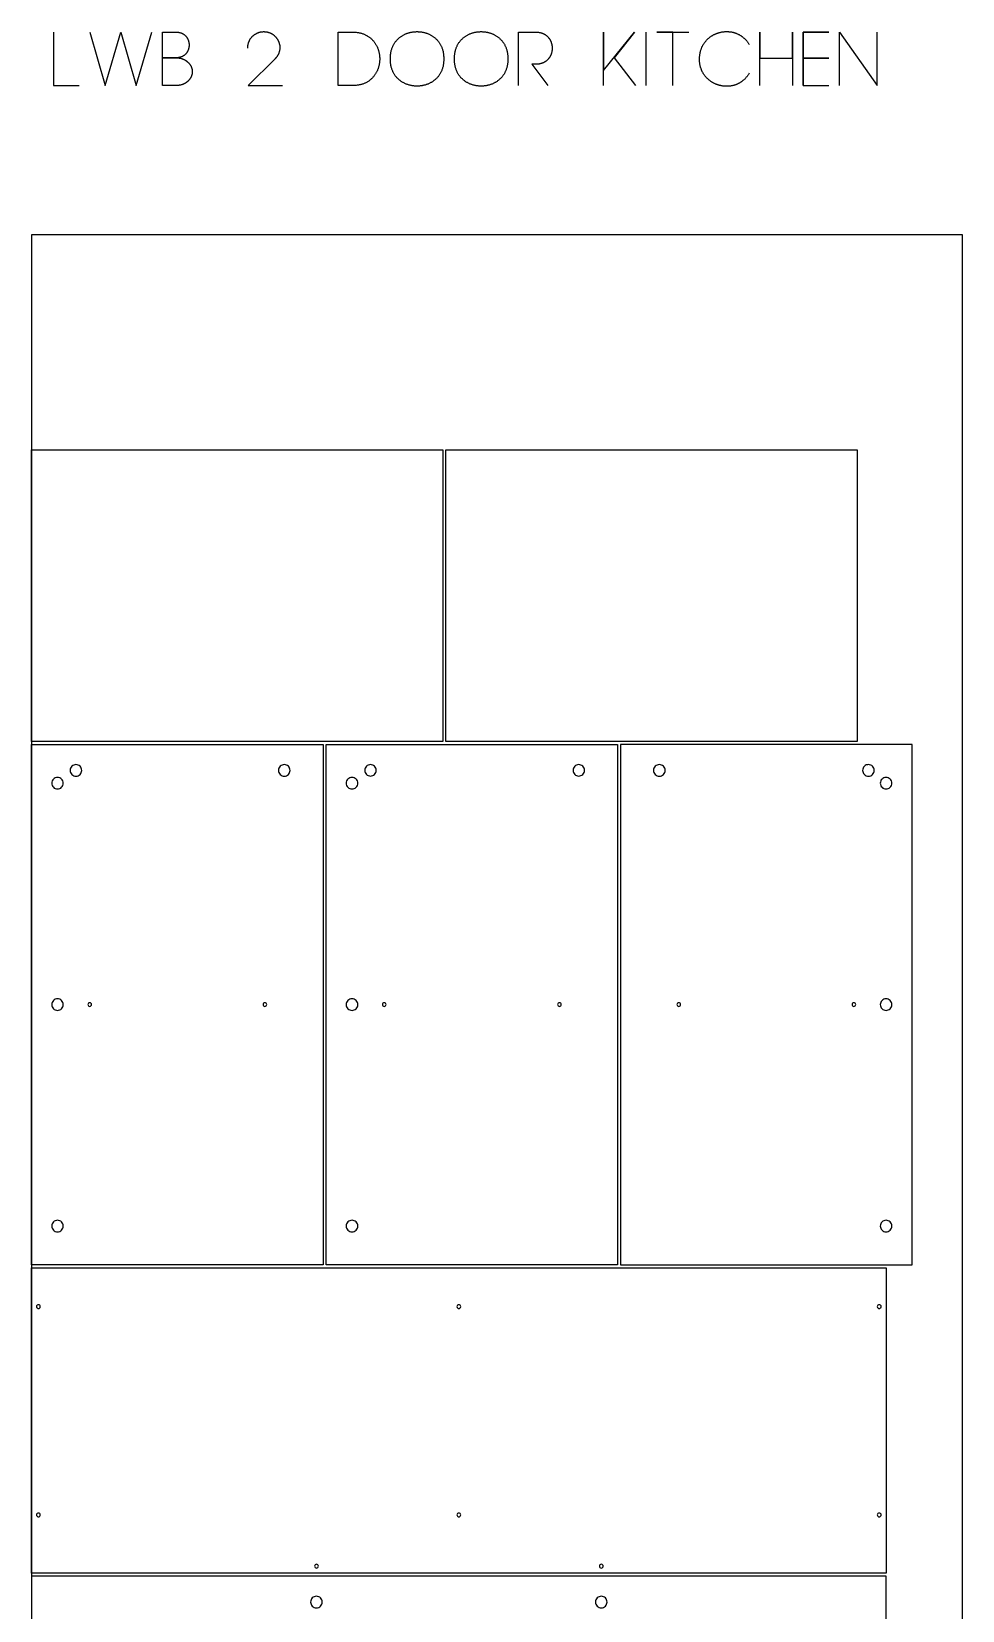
# Model space of a CAD drawing. Extents: x -888 to 4972, y -506 to 2808.
# Drawn here: x 3752 to 4972, y 637 to 2706 of the extents above; entities that cross this region are included whole.
import ezdxf

# ---------------------------------------------------------------- set-up
doc = ezdxf.new("R2010")
doc.units = 0
for name, color, linetype in [('LAYER_1', 18, 'CONTINUOUS'), ('LAYER_10', 18, 'CONTINUOUS'), ('T5_LOGOLAYER_21', 18, 'CONTINUOUS')]:
    doc.layers.add(name, color=color, linetype=linetype)

msp = doc.modelspace()

# ---------------------------------------------------------------- linework, layer by layer
at = {"layer": 'LAYER_1'}
for points in [[(4290.6, 1776), (3751.6, 1776), (3751.6, 2158), (4290.6, 2158)], [(4833.6, 1776), (4294.6, 1776), (4294.6, 2158), (4833.6, 2158)], [(4133.6, 1090), (3751.6, 1090), (3751.6, 1772), (4133.6, 1772)], [(4519.6, 1090), (4137.6, 1090), (4137.6, 1772), (4519.6, 1772)], [(4871.6, 686), (3751.6, 686), (3751.6, 1086), (4871.6, 1086)]]:
    msp.add_lwpolyline(points, close=True, dxfattribs=at)
at = {"layer": 'LAYER_10'}
for points in [[(3751.6, 0), (4971.6, 0), (4971.6, 2440), (3751.6, 2440)], [(4523.6, 1090), (4905.6, 1090), (4905.6, 1772), (4523.6, 1772)], [(4871.6, 0), (4871.6, 682), (3751.6, 682), (3751.6, 0)]]:
    msp.add_lwpolyline(points, close=True, dxfattribs=at)
for points in [[(3809.8, 1745.6, 0.414214), (3802.2, 1738, 0.414214), (3809.8, 1730.4, 0.414214), (3817.4, 1738, 0.414214)], [(4082.8, 1745.6, 0.414214), (4075.2, 1738, 0.414214), (4082.8, 1730.4, 0.414214), (4090.4, 1738, 0.414214)], [(4195.8, 1745.5, 0.414214), (4188.3, 1738, 0.414214), (4195.8, 1730.5, 0.414214), (4203.3, 1738, 0.414214)], [(4468.8, 1745.5, 0.414214), (4461.3, 1738, 0.414214), (4468.8, 1730.5, 0.414214), (4476.3, 1738, 0.414214)], [(4574.4, 1745.6, 0.414214), (4566.8, 1738, 0.414214), (4574.4, 1730.4, 0.414214), (4582, 1738, 0.414214)], [(4848.5, 1745.6, 0.414214), (4840.8, 1738, 0.414214), (4848.5, 1730.4, 0.414214), (4856.1, 1738, 0.414214)], [(3785.6, 1728.8, 0.414214), (3778, 1721.2, 0.414214), (3785.6, 1713.6, 0.414214), (3793.2, 1721.2, 0.414214)], [(4171.6, 1728.8, 0.414214), (4164, 1721.2, 0.414214), (4171.6, 1713.6, 0.414214), (4179.2, 1721.2, 0.414214)], [(4871.6, 1728.8, 0.414214), (4864, 1721.2, 0.414214), (4871.6, 1713.6, 0.414214), (4879.2, 1721.2, 0.414214)], [(3785.6, 1438.6, 0.414214), (3778, 1431, 0.414214), (3785.6, 1423.4, 0.414214), (3793.2, 1431, 0.414214)], [(3827.8, 1433.4, 0.414214), (3825.4, 1431, 0.414214), (3827.8, 1428.6, 0.414214), (3830.2, 1431, 0.414214)], [(4057.4, 1433.4, 0.414214), (4055, 1431, 0.414214), (4057.4, 1428.6, 0.414214), (4059.8, 1431, 0.414214)], [(4171.6, 1438.6, 0.414214), (4164, 1431, 0.414214), (4171.6, 1423.4, 0.414214), (4179.2, 1431, 0.414214)], [(4213.8, 1433.4, 0.414214), (4211.4, 1431, 0.414214), (4213.8, 1428.6, 0.414214), (4216.2, 1431, 0.414214)], [(4443.4, 1433.4, 0.414214), (4441, 1431, 0.414214), (4443.4, 1428.6, 0.414214), (4445.8, 1431, 0.414214)], [(4599.8, 1433.4, 0.414214), (4597.4, 1431, 0.414214), (4599.8, 1428.6, 0.414214), (4602.2, 1431, 0.414214)], [(4829.4, 1433.4, 0.414214), (4827, 1431, 0.414214), (4829.4, 1428.6, 0.414214), (4831.8, 1431, 0.414214)], [(4871.6, 1438.6, 0.414214), (4864, 1431, 0.414214), (4871.6, 1423.4, 0.414214), (4879.2, 1431, 0.414214)], [(3785.6, 1148.4, 0.414214), (3778, 1140.8, 0.414214), (3785.6, 1133.2, 0.414214), (3793.2, 1140.8, 0.414214)], [(4171.6, 1148.4, 0.414214), (4164, 1140.8, 0.414214), (4171.6, 1133.2, 0.414214), (4179.2, 1140.8, 0.414214)], [(4871.6, 1148.4, 0.414214), (4864, 1140.8, 0.414214), (4871.6, 1133.2, 0.414214), (4879.2, 1140.8, 0.414214)], [(3760.6, 1037.7, 0.414214), (3758.1, 1035.2, 0.414214), (3760.6, 1032.7, 0.414214), (3763.1, 1035.2, 0.414214)], [(4311.6, 1037.7, 0.414214), (4309.1, 1035.2, 0.414214), (4311.6, 1032.7, 0.414214), (4314.1, 1035.2, 0.414214)], [(4862.6, 1037.7, 0.414214), (4860.1, 1035.2, 0.414214), (4862.6, 1032.7, 0.414214), (4865.1, 1035.2, 0.414214)], [(3760.6, 764.7, 0.414214), (3758.1, 762.2, 0.414214), (3760.6, 759.7, 0.414214), (3763.1, 762.2, 0.414214)], [(4311.6, 764.7, 0.414214), (4309.1, 762.2, 0.414214), (4311.6, 759.7, 0.414214), (4314.1, 762.2, 0.414214)], [(4862.6, 764.7, 0.414214), (4860.1, 762.2, 0.414214), (4862.6, 759.7, 0.414214), (4865.1, 762.2, 0.414214)], [(4125, 697.5, 0.414214), (4122.5, 695, 0.414214), (4125, 692.5, 0.414214), (4127.5, 695, 0.414214)], [(4498.3, 697.5, 0.414214), (4495.8, 695, 0.414214), (4498.3, 692.5, 0.414214), (4500.8, 695, 0.414214)], [(4125, 655.6, 0.414214), (4117.3, 648, 0.414214), (4125, 640.4, 0.414214), (4132.6, 648, 0.414214)], [(4498.3, 655.6, 0.414214), (4490.7, 648, 0.414214), (4498.3, 640.4, 0.414214), (4505.9, 648, 0.414214)]]:
    msp.add_lwpolyline(points, format="xyb", close=True, dxfattribs=at)
at = {"layer": 'T5_LOGOLAYER_21'}
for points in [[(3780.3, 2705.5), (3780.3, 2635.5), (3813.9, 2635.5)], [(3827.9, 2705.5), (3848.2, 2635.5), (3868.5, 2705.5), (3888.8, 2635.5), (3909.1, 2705.5)], [(4035, 2684.5), (4035, 2685), (4035, 2685.6), (4035, 2686.1), (4035, 2686.7), (4035.1, 2687.2), (4035.1, 2687.7), (4035.2, 2688.3), (4035.3, 2688.8), (4035.4, 2689.3), (4035.5, 2689.9), (4035.6, 2690.4), (4035.8, 2690.9), (4035.9, 2691.4), (4036.1, 2691.9), (4036.3, 2692.4), (4036.4, 2692.9), (4036.6, 2693.3), (4036.9, 2693.8), (4037.1, 2694.3), (4037.3, 2694.8), (4037.5, 2695.2), (4037.8, 2695.7), (4038.1, 2696.1), (4038.3, 2696.6), (4038.6, 2697), (4038.9, 2697.4), (4039.2, 2697.8), (4039.5, 2698.2), (4039.9, 2698.6), (4040.2, 2699), (4040.5, 2699.4), (4040.9, 2699.8), (4041.3, 2700.1), (4041.6, 2700.5), (4042, 2700.8), (4042.4, 2701.2), (4042.8, 2701.5), (4043.2, 2701.8), (4043.6, 2702.1), (4044, 2702.4), (4044.5, 2702.7), (4044.9, 2703), (4045.3, 2703.3), (4045.8, 2703.5), (4046.2, 2703.8), (4046.7, 2704), (4047.2, 2704.2), (4047.7, 2704.4), (4048.1, 2704.6), (4048.6, 2704.8), (4049.1, 2705), (4049.6, 2705.2), (4050.1, 2705.3), (4050.6, 2705.5), (4051.2, 2705.6), (4051.7, 2705.7), (4052.2, 2705.8), (4052.7, 2705.9), (4053.3, 2706), (4053.8, 2706.1), (4054.3, 2706.1), (4054.9, 2706.1), (4055.4, 2706.2), (4056, 2706.2), (4056.5, 2706.2), (4057.1, 2706.1), (4057.6, 2706.1), (4058.1, 2706.1), (4058.7, 2706), (4059.2, 2705.9), (4059.7, 2705.8), (4060.2, 2705.7), (4060.7, 2705.6), (4061.2, 2705.5), (4061.7, 2705.4), (4062.2, 2705.2), (4062.7, 2705.1), (4063.2, 2704.9), (4063.7, 2704.7), (4064.2, 2704.5), (4064.6, 2704.3), (4065.1, 2704.1), (4065.6, 2703.9), (4066, 2703.6), (4066.4, 2703.4), (4066.9, 2703.1), (4067.3, 2702.9), (4067.7, 2702.6), (4068.2, 2702.3), (4068.6, 2702), (4069, 2701.7), (4069.4, 2701.4), (4069.7, 2701), (4070.1, 2700.7), (4070.5, 2700.4), (4070.8, 2700), (4071.2, 2699.7), (4071.5, 2699.3), (4071.9, 2698.9), (4072.2, 2698.5), (4072.5, 2698.1), (4072.8, 2697.7), (4073.1, 2697.3), (4073.4, 2696.9), (4073.7, 2696.5), (4074, 2696.1), (4074.2, 2695.6), (4074.5, 2695.2), (4074.7, 2694.7), (4074.9, 2694.3), (4075.1, 2693.8), (4075.3, 2693.3), (4075.5, 2692.9), (4075.7, 2692.4), (4075.9, 2691.9), (4076.1, 2691.4), (4076.2, 2690.9), (4076.3, 2690.4), (4076.5, 2689.9), (4076.6, 2689.4), (4076.7, 2688.9), (4076.8, 2688.4), (4076.8, 2687.8), (4076.9, 2687.3), (4076.9, 2686.8), (4077, 2686.2), (4077, 2685.7), (4077, 2685.2), (4077, 2684.7), (4077, 2684.1), (4076.9, 2683.6), (4076.9, 2683.1), (4076.8, 2682.6), (4076.7, 2682.1), (4076.6, 2681.6), (4076.5, 2681.1), (4076.4, 2680.6), (4076.3, 2680.1), (4076.1, 2679.6), (4076, 2679.1), (4075.8, 2678.6), (4075.7, 2678.2), (4075.5, 2677.7), (4075.3, 2677.2), (4075.1, 2676.7), (4074.9, 2676.3), (4074.6, 2675.8), (4074.4, 2675.4), (4074.1, 2674.9), (4073.9, 2674.5), (4073.6, 2674.1), (4073.3, 2673.6), (4073, 2673.2), (4072.7, 2672.8), (4072.4, 2672.4), (4072.1, 2672), (4071.8, 2671.6), (4071.4, 2671.2), (4071.1, 2670.8), (4070.7, 2670.5), (4035.7, 2635.5), (4080.5, 2635.5)], [(4389.9, 2635.5), (4389.9, 2705.5), (4413, 2705.5), (4413.6, 2705.5), (4414.2, 2705.4), (4414.9, 2705.4), (4415.5, 2705.3), (4416.1, 2705.3), (4416.7, 2705.2), (4417.3, 2705.1), (4417.9, 2705), (4418.4, 2704.9), (4419, 2704.7), (4419.6, 2704.6), (4420.1, 2704.4), (4420.6, 2704.3), (4421.1, 2704.1), (4421.6, 2703.9), (4422.1, 2703.7), (4422.6, 2703.4), (4423.1, 2703.2), (4423.6, 2703), (4424, 2702.7), (4424.5, 2702.4), (4424.9, 2702.2), (4425.3, 2701.9), (4425.7, 2701.6), (4426.2, 2701.3), (4426.5, 2701), (4426.9, 2700.7), (4427.3, 2700.3), (4427.7, 2700), (4428, 2699.6), (4428.4, 2699.3), (4428.7, 2698.9), (4429, 2698.5), (4429.3, 2698.2), (4429.6, 2697.8), (4429.9, 2697.4), (4430.2, 2697), (4430.5, 2696.6), (4430.7, 2696.1), (4431, 2695.7), (4431.2, 2695.3), (4431.5, 2694.9), (4431.7, 2694.4), (4431.9, 2694), (4432.1, 2693.5), (4432.3, 2693.1), (4432.5, 2692.6), (4432.6, 2692.2), (4432.8, 2691.7), (4432.9, 2691.2), (4433.1, 2690.8), (4433.2, 2690.3), (4433.3, 2689.8), (4433.4, 2689.4), (4433.5, 2688.9), (4433.6, 2688.4), (4433.7, 2687.9), (4433.8, 2687.4), (4433.8, 2686.9), (4433.9, 2686.4), (4433.9, 2685.9), (4433.9, 2685.5), (4433.9, 2685), (4434, 2684.5), (4433.9, 2684), (4433.9, 2683.5), (4433.9, 2683), (4433.9, 2682.5), (4433.8, 2682), (4433.8, 2681.5), (4433.7, 2681), (4433.6, 2680.6), (4433.5, 2680.1), (4433.4, 2679.6), (4433.3, 2679.1), (4433.2, 2678.6), (4433.1, 2678.2), (4432.9, 2677.7), (4432.8, 2677.2), (4432.6, 2676.8), (4432.5, 2676.3), (4432.3, 2675.8), (4432.1, 2675.4), (4431.9, 2674.9), (4431.7, 2674.5), (4431.5, 2674.1), (4431.2, 2673.6), (4431, 2673.2), (4430.7, 2672.8), (4430.5, 2672.4), (4430.2, 2672), (4429.9, 2671.6), (4429.6, 2671.2), (4429.3, 2670.8), (4429, 2670.4), (4428.7, 2670), (4428.4, 2669.7), (4428, 2669.3), (4427.7, 2669), (4427.3, 2668.6), (4426.9, 2668.3), (4426.5, 2668), (4426.2, 2667.6), (4425.7, 2667.3), (4425.3, 2667), (4424.9, 2666.8), (4424.5, 2666.5), (4424, 2666.2), (4423.6, 2666), (4423.1, 2665.7), (4422.6, 2665.5), (4422.1, 2665.3), (4421.6, 2665.1), (4421.1, 2664.9), (4420.6, 2664.7), (4420.1, 2664.5), (4419.6, 2664.3), (4419, 2664.2), (4418.4, 2664.1), (4417.9, 2663.9), (4417.3, 2663.8), (4416.7, 2663.7), (4416.1, 2663.7), (4415.5, 2663.6), (4414.9, 2663.5), (4414.2, 2663.5), (4413.6, 2663.5), (4413, 2663.5), (4407.4, 2663.5), (4428.4, 2635.5)], [(4501.2, 2635.5), (4501.2, 2705.5), (4501.2, 2655.1), (4541.8, 2705.5), (4515.2, 2671.9), (4543.2, 2635.5)], [(4557.2, 2635.5), (4557.2, 2705.5)], [(4592.2, 2635.5), (4592.2, 2705.5), (4571.2, 2705.5), (4613.2, 2705.5)], [(4692.3, 2651.6), (4691.8, 2650.8), (4691.4, 2650.1), (4690.9, 2649.5), (4690.4, 2648.8), (4689.9, 2648.1), (4689.4, 2647.5), (4688.9, 2646.9), (4688.4, 2646.3), (4687.9, 2645.7), (4687.4, 2645.1), (4686.8, 2644.5), (4686.3, 2644), (4685.7, 2643.5), (4685.2, 2642.9), (4684.6, 2642.4), (4684, 2642), (4683.4, 2641.5), (4682.8, 2641.1), (4682.2, 2640.6), (4681.6, 2640.2), (4681, 2639.8), (4680.4, 2639.4), (4679.8, 2639), (4679.2, 2638.7), (4678.5, 2638.3), (4677.9, 2638), (4677.2, 2637.7), (4676.6, 2637.4), (4675.9, 2637.1), (4675.3, 2636.9), (4674.6, 2636.6), (4674, 2636.4), (4673.3, 2636.1), (4672.6, 2635.9), (4671.9, 2635.7), (4671.3, 2635.6), (4670.6, 2635.4), (4669.9, 2635.2), (4669.2, 2635.1), (4668.5, 2635), (4667.8, 2634.9), (4667.2, 2634.8), (4666.5, 2634.7), (4665.8, 2634.6), (4665.1, 2634.6), (4664.4, 2634.5), (4663.7, 2634.5), (4663, 2634.5), (4662.3, 2634.5), (4661.6, 2634.5), (4660.9, 2634.5), (4660.2, 2634.6), (4659.5, 2634.6), (4658.9, 2634.7), (4658.2, 2634.8), (4657.5, 2634.9), (4656.8, 2635), (4656.1, 2635.1), (4655.4, 2635.2), (4654.8, 2635.4), (4654.1, 2635.5), (4653.4, 2635.7), (4652.7, 2635.9), (4652.1, 2636), (4651.4, 2636.3), (4650.8, 2636.5), (4650.1, 2636.7), (4649.5, 2636.9), (4648.8, 2637.2), (4648.2, 2637.5), (4647.5, 2637.7), (4646.9, 2638), (4646.3, 2638.3), (4645.7, 2638.7), (4645.1, 2639), (4644.5, 2639.3), (4643.9, 2639.7), (4643.3, 2640), (4642.7, 2640.4), (4642.1, 2640.8), (4641.5, 2641.2), (4641, 2641.6), (4640.4, 2642), (4639.9, 2642.4), (4639.3, 2642.9), (4638.8, 2643.3), (4638.3, 2643.8), (4637.8, 2644.2), (4637.3, 2644.7), (4636.8, 2645.2), (4636.3, 2645.7), (4635.8, 2646.2), (4635.3, 2646.8), (4634.9, 2647.3), (4634.5, 2647.8), (4634, 2648.4), (4633.6, 2649), (4633.2, 2649.5), (4632.8, 2650.1), (4632.4, 2650.7), (4632, 2651.3), (4631.7, 2651.9), (4631.3, 2652.6), (4631, 2653.2), (4630.6, 2653.8), (4630.3, 2654.5), (4630, 2655.2), (4629.7, 2655.8), (4629.5, 2656.5), (4629.2, 2657.2), (4629, 2657.9), (4628.7, 2658.6), (4628.5, 2659.3), (4628.3, 2660.1), (4628.1, 2660.8), (4627.9, 2661.5), (4627.8, 2662.3), (4627.6, 2663.1), (4627.5, 2663.8), (4627.4, 2664.6), (4627.3, 2665.4), (4627.2, 2666.2), (4627.2, 2667), (4627.1, 2667.8), (4627.1, 2668.7), (4627.1, 2669.5), (4627.1, 2670.3), (4627.2, 2671.2), (4627.2, 2672), (4627.2, 2672.8), (4627.2, 2673.6), (4627.3, 2674.4), (4627.4, 2675.2), (4627.5, 2676), (4627.6, 2676.8), (4627.7, 2677.5), (4627.8, 2678.3), (4628, 2679.1), (4628.2, 2679.8), (4628.3, 2680.5), (4628.5, 2681.2), (4628.8, 2682), (4629, 2682.7), (4629.2, 2683.4), (4629.5, 2684), (4629.7, 2684.7), (4630, 2685.4), (4630.3, 2686.1), (4630.6, 2686.7), (4630.9, 2687.3), (4631.3, 2688), (4631.6, 2688.6), (4632, 2689.2), (4632.3, 2689.8), (4632.7, 2690.4), (4633.1, 2691), (4633.5, 2691.6), (4633.9, 2692.1), (4634.3, 2692.7), (4634.8, 2693.2), (4635.2, 2693.7), (4635.7, 2694.3), (4636.1, 2694.8), (4636.6, 2695.3), (4637.1, 2695.8), (4637.6, 2696.2), (4638.1, 2696.7), (4638.6, 2697.2), (4639.1, 2697.6), (4639.6, 2698.1), (4640.2, 2698.5), (4640.7, 2698.9), (4641.2, 2699.3), (4641.8, 2699.7), (4642.4, 2700.1), (4642.9, 2700.5), (4643.5, 2700.8), (4644.1, 2701.2), (4644.7, 2701.5), (4645.3, 2701.8), (4645.9, 2702.2), (4646.5, 2702.5), (4647.1, 2702.8), (4647.7, 2703), (4648.3, 2703.3), (4649, 2703.6), (4649.6, 2703.8), (4650.2, 2704.1), (4650.9, 2704.3), (4651.5, 2704.5), (4652.2, 2704.7), (4652.8, 2704.9), (4653.5, 2705.1), (4654.1, 2705.2), (4654.8, 2705.4), (4655.5, 2705.5), (4656.1, 2705.7), (4656.8, 2705.8), (4657.5, 2705.9), (4658.1, 2706), (4658.8, 2706), (4659.5, 2706.1), (4660.2, 2706.2), (4660.8, 2706.2), (4661.5, 2706.2), (4662.2, 2706.2), (4662.9, 2706.2), (4663.6, 2706.2), (4664.2, 2706.2), (4664.9, 2706.2), (4665.6, 2706.1), (4666.3, 2706.1), (4667, 2706), (4667.6, 2705.9), (4668.3, 2705.8), (4669, 2705.7), (4669.7, 2705.6), (4670.3, 2705.4), (4671, 2705.3), (4671.7, 2705.1), (4672.3, 2704.9), (4673, 2704.7), (4673.7, 2704.5), (4674.3, 2704.3), (4675, 2704), (4675.6, 2703.8), (4676.2, 2703.5), (4676.9, 2703.2), (4677.5, 2702.9), (4678.2, 2702.6), (4678.8, 2702.3), (4679.4, 2702), (4680, 2701.6), (4680.6, 2701.2), (4681.2, 2700.9), (4681.8, 2700.5), (4682.4, 2700), (4683, 2699.6), (4683.6, 2699.2), (4684.2, 2698.7), (4684.7, 2698.3), (4685.3, 2697.8), (4685.8, 2697.3), (4686.4, 2696.7), (4686.9, 2696.2), (4687.4, 2695.7), (4688, 2695.1), (4688.5, 2694.5), (4689, 2693.9), (4689.5, 2693.3), (4690, 2692.7), (4690.4, 2692.1), (4690.9, 2691.4), (4691.4, 2690.8), (4691.8, 2690.1), (4692.3, 2689.4)], [(4706.1, 2635.5), (4706.1, 2705.5), (4706.1, 2671.2), (4748.8, 2671.2), (4748.8, 2705.5), (4748.8, 2635.5)], [(4762.8, 2635.5), (4762.8, 2705.5), (4796.4, 2705.5), (4762.8, 2705.5), (4762.8, 2671.2), (4796.4, 2671.2), (4762.8, 2671.2), (4762.8, 2635.5), (4796.4, 2635.5)], [(4810.4, 2635.5), (4810.4, 2705.5), (4860.1, 2635.5), (4860.1, 2705.5)]]:
    msp.add_lwpolyline(points, dxfattribs=at)
for points in [[(3923.1, 2635.5), (3923.1, 2705.5), (3941.3, 2705.5), (3941.8, 2705.5), (3942.3, 2705.4), (3942.8, 2705.4), (3943.3, 2705.4), (3943.8, 2705.3), (3944.3, 2705.3), (3944.8, 2705.2), (3945.2, 2705.1), (3945.7, 2705), (3946.1, 2704.9), (3946.6, 2704.8), (3947, 2704.6), (3947.4, 2704.5), (3947.8, 2704.4), (3948.2, 2704.2), (3948.6, 2704), (3949, 2703.8), (3949.4, 2703.7), (3949.8, 2703.5), (3950.2, 2703.3), (3950.5, 2703.1), (3950.9, 2702.8), (3951.2, 2702.6), (3951.5, 2702.4), (3951.9, 2702.1), (3952.2, 2701.9), (3952.5, 2701.6), (3952.8, 2701.3), (3953.1, 2701.1), (3953.4, 2700.8), (3953.6, 2700.5), (3953.9, 2700.2), (3954.2, 2699.9), (3954.4, 2699.6), (3954.6, 2699.3), (3954.9, 2699), (3955.1, 2698.7), (3955.3, 2698.3), (3955.5, 2698), (3955.7, 2697.7), (3955.9, 2697.3), (3956.1, 2697), (3956.3, 2696.6), (3956.5, 2696.3), (3956.6, 2695.9), (3956.8, 2695.6), (3956.9, 2695.2), (3957, 2694.8), (3957.2, 2694.5), (3957.3, 2694.1), (3957.4, 2693.7), (3957.5, 2693.3), (3957.6, 2693), (3957.7, 2692.6), (3957.8, 2692.2), (3957.8, 2691.8), (3957.9, 2691.4), (3957.9, 2691), (3958, 2690.6), (3958, 2690.2), (3958.1, 2689.8), (3958.1, 2689.5), (3958.1, 2689.1), (3958.1, 2688.7), (3958.1, 2688.3), (3958.1, 2687.9), (3958.1, 2687.5), (3958, 2687.1), (3958, 2686.7), (3957.9, 2686.3), (3957.9, 2685.9), (3957.8, 2685.5), (3957.8, 2685.1), (3957.7, 2684.8), (3957.6, 2684.4), (3957.5, 2684), (3957.4, 2683.6), (3957.3, 2683.2), (3957.2, 2682.9), (3957, 2682.5), (3956.9, 2682.1), (3956.8, 2681.8), (3956.6, 2681.4), (3956.5, 2681.1), (3956.3, 2680.7), (3956.1, 2680.3), (3955.9, 2680), (3955.7, 2679.7), (3955.5, 2679.3), (3955.3, 2679), (3955.1, 2678.7), (3954.9, 2678.3), (3954.6, 2678), (3954.4, 2677.7), (3954.2, 2677.4), (3953.9, 2677.1), (3953.6, 2676.8), (3953.4, 2676.5), (3953.1, 2676.3), (3952.8, 2676), (3952.5, 2675.7), (3952.2, 2675.5), (3951.9, 2675.2), (3951.5, 2675), (3951.2, 2674.7), (3950.9, 2674.5), (3950.5, 2674.3), (3950.2, 2674.1), (3949.8, 2673.9), (3949.4, 2673.7), (3949, 2673.5), (3948.6, 2673.3), (3948.2, 2673.1), (3947.8, 2673), (3947.4, 2672.8), (3947, 2672.7), (3946.6, 2672.6), (3946.1, 2672.5), (3945.7, 2672.3), (3945.2, 2672.2), (3944.8, 2672.2), (3944.3, 2672.1), (3943.8, 2672), (3943.3, 2672), (3942.8, 2671.9), (3942.3, 2671.9), (3941.8, 2671.9), (3941.3, 2671.9), (3923.1, 2671.9), (3941.3, 2671.9), (3941.8, 2671.9), (3942.4, 2671.8), (3942.9, 2671.8), (3943.4, 2671.8), (3944, 2671.7), (3944.5, 2671.7), (3945, 2671.6), (3945.5, 2671.5), (3946, 2671.4), (3946.5, 2671.3), (3947, 2671.2), (3947.5, 2671.1), (3948, 2670.9), (3948.5, 2670.8), (3949, 2670.6), (3949.4, 2670.4), (3949.9, 2670.3), (3950.4, 2670.1), (3950.8, 2669.9), (3951.3, 2669.7), (3951.7, 2669.5), (3952.1, 2669.2), (3952.6, 2669), (3953, 2668.8), (3953.4, 2668.5), (3953.8, 2668.3), (3954.2, 2668), (3954.6, 2667.7), (3955, 2667.4), (3955.3, 2667.1), (3955.7, 2666.8), (3956.1, 2666.5), (3956.4, 2666.2), (3956.8, 2665.9), (3957.1, 2665.6), (3957.4, 2665.2), (3957.7, 2664.9), (3958, 2664.6), (3958.3, 2664.2), (3958.6, 2663.8), (3958.9, 2663.5), (3959.2, 2663.1), (3959.4, 2662.7), (3959.7, 2662.3), (3959.9, 2662), (3960.1, 2661.6), (3960.4, 2661.2), (3960.6, 2660.8), (3960.7, 2660.3), (3960.9, 2659.9), (3961.1, 2659.5), (3961.3, 2659.1), (3961.4, 2658.7), (3961.5, 2658.2), (3961.7, 2657.8), (3961.8, 2657.3), (3961.9, 2656.9), (3962, 2656.4), (3962, 2656), (3962.1, 2655.5), (3962.1, 2655.1), (3962.2, 2654.6), (3962.2, 2654.1), (3962.2, 2653.7), (3962.2, 2653.2), (3962.2, 2652.7), (3962.1, 2652.3), (3962.1, 2651.8), (3962, 2651.4), (3962, 2650.9), (3961.9, 2650.4), (3961.8, 2650), (3961.7, 2649.6), (3961.5, 2649.1), (3961.4, 2648.7), (3961.3, 2648.3), (3961.1, 2647.8), (3960.9, 2647.4), (3960.7, 2647), (3960.6, 2646.6), (3960.4, 2646.2), (3960.1, 2645.8), (3959.9, 2645.4), (3959.7, 2645), (3959.4, 2644.6), (3959.2, 2644.2), (3958.9, 2643.9), (3958.6, 2643.5), (3958.3, 2643.1), (3958, 2642.8), (3957.7, 2642.4), (3957.4, 2642.1), (3957.1, 2641.8), (3956.8, 2641.4), (3956.4, 2641.1), (3956.1, 2640.8), (3955.7, 2640.5), (3955.3, 2640.2), (3955, 2639.9), (3954.6, 2639.6), (3954.2, 2639.4), (3953.8, 2639.1), (3953.4, 2638.8), (3953, 2638.6), (3952.6, 2638.3), (3952.1, 2638.1), (3951.7, 2637.9), (3951.3, 2637.7), (3950.8, 2637.5), (3950.4, 2637.3), (3949.9, 2637.1), (3949.4, 2636.9), (3949, 2636.7), (3948.5, 2636.6), (3948, 2636.4), (3947.5, 2636.3), (3947, 2636.2), (3946.5, 2636), (3946, 2635.9), (3945.5, 2635.8), (3945, 2635.8), (3944.5, 2635.7), (3944, 2635.6), (3943.4, 2635.6), (3942.9, 2635.5), (3942.4, 2635.5), (3941.8, 2635.5), (3941.3, 2635.5)], [(4153.3, 2635.5), (4153.3, 2705.5), (4172.9, 2705.5), (4174, 2705.5), (4175.1, 2705.4), (4176.1, 2705.4), (4177.1, 2705.3), (4178.2, 2705.2), (4179.2, 2705), (4180.1, 2704.9), (4181.1, 2704.7), (4182.1, 2704.5), (4183, 2704.3), (4183.9, 2704), (4184.8, 2703.7), (4185.7, 2703.4), (4186.5, 2703.1), (4187.4, 2702.8), (4188.2, 2702.5), (4189, 2702.1), (4189.8, 2701.7), (4190.6, 2701.3), (4191.4, 2700.9), (4192.1, 2700.4), (4192.8, 2700), (4193.5, 2699.5), (4194.2, 2699), (4194.9, 2698.5), (4195.6, 2698), (4196.2, 2697.4), (4196.8, 2696.9), (4197.4, 2696.3), (4198, 2695.7), (4198.6, 2695.1), (4199.1, 2694.5), (4199.7, 2693.9), (4200.2, 2693.3), (4200.7, 2692.6), (4201.2, 2692), (4201.7, 2691.3), (4202.1, 2690.6), (4202.6, 2689.9), (4203, 2689.2), (4203.4, 2688.5), (4203.8, 2687.8), (4204.1, 2687.1), (4204.5, 2686.3), (4204.8, 2685.6), (4205.1, 2684.8), (4205.4, 2684.1), (4205.7, 2683.3), (4206, 2682.5), (4206.2, 2681.8), (4206.5, 2681), (4206.7, 2680.2), (4206.9, 2679.4), (4207, 2678.6), (4207.2, 2677.8), (4207.4, 2677), (4207.5, 2676.2), (4207.6, 2675.4), (4207.7, 2674.6), (4207.8, 2673.7), (4207.8, 2672.9), (4207.9, 2672.1), (4207.9, 2671.3), (4207.9, 2670.5), (4207.9, 2669.6), (4207.9, 2668.8), (4207.8, 2668), (4207.8, 2667.2), (4207.7, 2666.4), (4207.6, 2665.6), (4207.5, 2664.7), (4207.4, 2663.9), (4207.2, 2663.1), (4207, 2662.3), (4206.9, 2661.5), (4206.7, 2660.7), (4206.5, 2660), (4206.2, 2659.2), (4206, 2658.4), (4205.7, 2657.6), (4205.4, 2656.9), (4205.1, 2656.1), (4204.8, 2655.3), (4204.5, 2654.6), (4204.1, 2653.9), (4203.8, 2653.1), (4203.4, 2652.4), (4203, 2651.7), (4202.6, 2651), (4202.1, 2650.3), (4201.7, 2649.6), (4201.2, 2649), (4200.7, 2648.3), (4200.2, 2647.7), (4199.7, 2647), (4199.1, 2646.4), (4198.6, 2645.8), (4198, 2645.2), (4197.4, 2644.6), (4196.8, 2644.1), (4196.2, 2643.5), (4195.6, 2643), (4194.9, 2642.4), (4194.2, 2641.9), (4193.5, 2641.4), (4192.8, 2641), (4192.1, 2640.5), (4191.4, 2640.1), (4190.6, 2639.6), (4189.8, 2639.2), (4189, 2638.8), (4188.2, 2638.5), (4187.4, 2638.1), (4186.5, 2637.8), (4185.7, 2637.5), (4184.8, 2637.2), (4183.9, 2636.9), (4183, 2636.7), (4182.1, 2636.5), (4181.1, 2636.3), (4180.1, 2636.1), (4179.2, 2635.9), (4178.2, 2635.8), (4177.1, 2635.7), (4176.1, 2635.6), (4175.1, 2635.5), (4174, 2635.5), (4172.9, 2635.5)], [(4291.9, 2669.8), (4291.8, 2668.7), (4291.8, 2667.6), (4291.7, 2666.6), (4291.7, 2665.5), (4291.5, 2664.5), (4291.4, 2663.5), (4291.2, 2662.5), (4291.1, 2661.6), (4290.9, 2660.6), (4290.6, 2659.7), (4290.4, 2658.8), (4290.1, 2657.9), (4289.8, 2657), (4289.5, 2656.1), (4289.2, 2655.3), (4288.8, 2654.5), (4288.5, 2653.6), (4288.1, 2652.9), (4287.7, 2652.1), (4287.3, 2651.3), (4286.8, 2650.6), (4286.4, 2649.8), (4285.9, 2649.1), (4285.4, 2648.4), (4284.9, 2647.8), (4284.4, 2647.1), (4283.8, 2646.5), (4283.3, 2645.8), (4282.7, 2645.2), (4282.1, 2644.6), (4281.5, 2644.1), (4280.9, 2643.5), (4280.3, 2643), (4279.7, 2642.5), (4279, 2642), (4278.4, 2641.5), (4277.7, 2641), (4277, 2640.5), (4276.3, 2640.1), (4275.6, 2639.7), (4274.9, 2639.3), (4274.2, 2638.9), (4273.5, 2638.5), (4272.7, 2638.2), (4272, 2637.9), (4271.2, 2637.5), (4270.5, 2637.2), (4269.7, 2637), (4268.9, 2636.7), (4268.2, 2636.4), (4267.4, 2636.2), (4266.6, 2636), (4265.8, 2635.8), (4265, 2635.6), (4264.2, 2635.5), (4263.4, 2635.3), (4262.6, 2635.2), (4261.8, 2635.1), (4260.9, 2635), (4260.1, 2634.9), (4259.3, 2634.8), (4258.5, 2634.8), (4257.7, 2634.8), (4256.9, 2634.8), (4256, 2634.8), (4255.2, 2634.8), (4254.4, 2634.8), (4253.6, 2634.9), (4252.8, 2635), (4251.9, 2635.1), (4251.1, 2635.2), (4250.3, 2635.3), (4249.5, 2635.5), (4248.7, 2635.6), (4247.9, 2635.8), (4247.1, 2636), (4246.3, 2636.2), (4245.6, 2636.4), (4244.8, 2636.7), (4244, 2637), (4243.2, 2637.2), (4242.5, 2637.5), (4241.7, 2637.9), (4241, 2638.2), (4240.2, 2638.5), (4239.5, 2638.9), (4238.8, 2639.3), (4238.1, 2639.7), (4237.4, 2640.1), (4236.7, 2640.5), (4236, 2641), (4235.3, 2641.5), (4234.7, 2642), (4234, 2642.5), (4233.4, 2643), (4232.8, 2643.5), (4232.2, 2644.1), (4231.6, 2644.6), (4231, 2645.2), (4230.4, 2645.8), (4229.9, 2646.5), (4229.3, 2647.1), (4228.8, 2647.8), (4228.3, 2648.4), (4227.8, 2649.1), (4227.3, 2649.8), (4226.9, 2650.6), (4226.4, 2651.3), (4226, 2652.1), (4225.6, 2652.9), (4225.2, 2653.6), (4224.9, 2654.5), (4224.5, 2655.3), (4224.2, 2656.1), (4223.9, 2657), (4223.6, 2657.9), (4223.3, 2658.8), (4223.1, 2659.7), (4222.8, 2660.6), (4222.6, 2661.6), (4222.5, 2662.5), (4222.3, 2663.5), (4222.2, 2664.5), (4222.1, 2665.5), (4222, 2666.6), (4221.9, 2667.6), (4221.9, 2668.7), (4221.9, 2669.8), (4221.9, 2671.2), (4221.9, 2672.3), (4221.9, 2673.3), (4222, 2674.4), (4222.1, 2675.4), (4222.2, 2676.4), (4222.3, 2677.4), (4222.5, 2678.4), (4222.6, 2679.4), (4222.8, 2680.3), (4223.1, 2681.3), (4223.3, 2682.2), (4223.6, 2683.1), (4223.9, 2683.9), (4224.2, 2684.8), (4224.5, 2685.7), (4224.9, 2686.5), (4225.2, 2687.3), (4225.6, 2688.1), (4226, 2688.9), (4226.4, 2689.6), (4226.9, 2690.4), (4227.3, 2691.1), (4227.8, 2691.8), (4228.3, 2692.5), (4228.8, 2693.2), (4229.3, 2693.8), (4229.9, 2694.5), (4230.4, 2695.1), (4231, 2695.7), (4231.6, 2696.3), (4232.2, 2696.9), (4232.8, 2697.4), (4233.4, 2698), (4234, 2698.5), (4234.7, 2699), (4235.3, 2699.5), (4236, 2699.9), (4236.7, 2700.4), (4237.4, 2700.8), (4238.1, 2701.2), (4238.8, 2701.6), (4239.5, 2702), (4240.2, 2702.4), (4241, 2702.8), (4241.7, 2703.1), (4242.5, 2703.4), (4243.2, 2703.7), (4244, 2704), (4244.8, 2704.2), (4245.6, 2704.5), (4246.3, 2704.7), (4247.1, 2704.9), (4247.9, 2705.1), (4248.7, 2705.3), (4249.5, 2705.5), (4250.3, 2705.6), (4251.1, 2705.8), (4251.9, 2705.9), (4252.8, 2706), (4253.6, 2706), (4254.4, 2706.1), (4255.2, 2706.1), (4256, 2706.2), (4256.9, 2706.2), (4257.7, 2706.2), (4258.5, 2706.1), (4259.3, 2706.1), (4260.1, 2706), (4260.9, 2706), (4261.8, 2705.9), (4262.6, 2705.8), (4263.4, 2705.6), (4264.2, 2705.5), (4265, 2705.3), (4265.8, 2705.1), (4266.6, 2704.9), (4267.4, 2704.7), (4268.2, 2704.5), (4268.9, 2704.2), (4269.7, 2704), (4270.5, 2703.7), (4271.2, 2703.4), (4272, 2703.1), (4272.7, 2702.8), (4273.5, 2702.4), (4274.2, 2702), (4274.9, 2701.6), (4275.6, 2701.2), (4276.3, 2700.8), (4277, 2700.4), (4277.7, 2699.9), (4278.4, 2699.5), (4279, 2699), (4279.7, 2698.5), (4280.3, 2698), (4280.9, 2697.4), (4281.5, 2696.9), (4282.1, 2696.3), (4282.7, 2695.7), (4283.3, 2695.1), (4283.8, 2694.5), (4284.4, 2693.8), (4284.9, 2693.2), (4285.4, 2692.5), (4285.9, 2691.8), (4286.4, 2691.1), (4286.8, 2690.4), (4287.3, 2689.6), (4287.7, 2688.9), (4288.1, 2688.1), (4288.5, 2687.3), (4288.8, 2686.5), (4289.2, 2685.7), (4289.5, 2684.8), (4289.8, 2683.9), (4290.1, 2683.1), (4290.4, 2682.2), (4290.6, 2681.3), (4290.9, 2680.3), (4291.1, 2679.4), (4291.2, 2678.4), (4291.4, 2677.4), (4291.5, 2676.4), (4291.7, 2675.4), (4291.7, 2674.4), (4291.8, 2673.3), (4291.8, 2672.3), (4291.9, 2671.2)], [(4375.9, 2669.8), (4375.8, 2668.7), (4375.8, 2667.6), (4375.7, 2666.6), (4375.7, 2665.5), (4375.5, 2664.5), (4375.4, 2663.5), (4375.2, 2662.5), (4375.1, 2661.6), (4374.9, 2660.6), (4374.6, 2659.7), (4374.4, 2658.8), (4374.1, 2657.9), (4373.8, 2657), (4373.5, 2656.1), (4373.2, 2655.3), (4372.8, 2654.5), (4372.5, 2653.6), (4372.1, 2652.9), (4371.7, 2652.1), (4371.3, 2651.3), (4370.8, 2650.6), (4370.4, 2649.8), (4369.9, 2649.1), (4369.4, 2648.4), (4368.9, 2647.8), (4368.4, 2647.1), (4367.8, 2646.5), (4367.3, 2645.8), (4366.7, 2645.2), (4366.1, 2644.6), (4365.5, 2644.1), (4364.9, 2643.5), (4364.3, 2643), (4363.7, 2642.5), (4363, 2642), (4362.4, 2641.5), (4361.7, 2641), (4361, 2640.5), (4360.3, 2640.1), (4359.6, 2639.7), (4358.9, 2639.3), (4358.2, 2638.9), (4357.5, 2638.5), (4356.7, 2638.2), (4356, 2637.9), (4355.2, 2637.5), (4354.5, 2637.2), (4353.7, 2637), (4352.9, 2636.7), (4352.2, 2636.4), (4351.4, 2636.2), (4350.6, 2636), (4349.8, 2635.8), (4349, 2635.6), (4348.2, 2635.5), (4347.4, 2635.3), (4346.6, 2635.2), (4345.8, 2635.1), (4344.9, 2635), (4344.1, 2634.9), (4343.3, 2634.8), (4342.5, 2634.8), (4341.7, 2634.8), (4340.9, 2634.8), (4340, 2634.8), (4339.2, 2634.8), (4338.4, 2634.8), (4337.6, 2634.9), (4336.8, 2635), (4335.9, 2635.1), (4335.1, 2635.2), (4334.3, 2635.3), (4333.5, 2635.5), (4332.7, 2635.6), (4331.9, 2635.8), (4331.1, 2636), (4330.3, 2636.2), (4329.6, 2636.4), (4328.8, 2636.7), (4328, 2637), (4327.2, 2637.2), (4326.5, 2637.5), (4325.7, 2637.9), (4325, 2638.2), (4324.2, 2638.5), (4323.5, 2638.9), (4322.8, 2639.3), (4322.1, 2639.7), (4321.4, 2640.1), (4320.7, 2640.5), (4320, 2641), (4319.3, 2641.5), (4318.7, 2642), (4318, 2642.5), (4317.4, 2643), (4316.8, 2643.5), (4316.2, 2644.1), (4315.6, 2644.6), (4315, 2645.2), (4314.4, 2645.8), (4313.9, 2646.5), (4313.3, 2647.1), (4312.8, 2647.8), (4312.3, 2648.4), (4311.8, 2649.1), (4311.3, 2649.8), (4310.9, 2650.6), (4310.4, 2651.3), (4310, 2652.1), (4309.6, 2652.9), (4309.2, 2653.6), (4308.9, 2654.5), (4308.5, 2655.3), (4308.2, 2656.1), (4307.9, 2657), (4307.6, 2657.9), (4307.3, 2658.8), (4307.1, 2659.7), (4306.8, 2660.6), (4306.6, 2661.6), (4306.5, 2662.5), (4306.3, 2663.5), (4306.2, 2664.5), (4306.1, 2665.5), (4306, 2666.6), (4305.9, 2667.6), (4305.9, 2668.7), (4305.9, 2669.8), (4305.9, 2671.2), (4305.9, 2672.3), (4305.9, 2673.3), (4306, 2674.4), (4306.1, 2675.4), (4306.2, 2676.4), (4306.3, 2677.4), (4306.5, 2678.4), (4306.6, 2679.4), (4306.8, 2680.3), (4307.1, 2681.3), (4307.3, 2682.2), (4307.6, 2683.1), (4307.9, 2683.9), (4308.2, 2684.8), (4308.5, 2685.7), (4308.9, 2686.5), (4309.2, 2687.3), (4309.6, 2688.1), (4310, 2688.9), (4310.4, 2689.6), (4310.9, 2690.4), (4311.3, 2691.1), (4311.8, 2691.8), (4312.3, 2692.5), (4312.8, 2693.2), (4313.3, 2693.8), (4313.9, 2694.5), (4314.4, 2695.1), (4315, 2695.7), (4315.6, 2696.3), (4316.2, 2696.9), (4316.8, 2697.4), (4317.4, 2698), (4318, 2698.5), (4318.7, 2699), (4319.3, 2699.5), (4320, 2699.9), (4320.7, 2700.4), (4321.4, 2700.8), (4322.1, 2701.2), (4322.8, 2701.6), (4323.5, 2702), (4324.2, 2702.4), (4325, 2702.8), (4325.7, 2703.1), (4326.5, 2703.4), (4327.2, 2703.7), (4328, 2704), (4328.8, 2704.2), (4329.6, 2704.5), (4330.3, 2704.7), (4331.1, 2704.9), (4331.9, 2705.1), (4332.7, 2705.3), (4333.5, 2705.5), (4334.3, 2705.6), (4335.1, 2705.8), (4335.9, 2705.9), (4336.8, 2706), (4337.6, 2706), (4338.4, 2706.1), (4339.2, 2706.1), (4340, 2706.2), (4340.9, 2706.2), (4341.7, 2706.2), (4342.5, 2706.1), (4343.3, 2706.1), (4344.1, 2706), (4344.9, 2706), (4345.8, 2705.9), (4346.6, 2705.8), (4347.4, 2705.6), (4348.2, 2705.5), (4349, 2705.3), (4349.8, 2705.1), (4350.6, 2704.9), (4351.4, 2704.7), (4352.2, 2704.5), (4352.9, 2704.2), (4353.7, 2704), (4354.5, 2703.7), (4355.2, 2703.4), (4356, 2703.1), (4356.7, 2702.8), (4357.5, 2702.4), (4358.2, 2702), (4358.9, 2701.6), (4359.6, 2701.2), (4360.3, 2700.8), (4361, 2700.4), (4361.7, 2699.9), (4362.4, 2699.5), (4363, 2699), (4363.7, 2698.5), (4364.3, 2698), (4364.9, 2697.4), (4365.5, 2696.9), (4366.1, 2696.3), (4366.7, 2695.7), (4367.3, 2695.1), (4367.8, 2694.5), (4368.4, 2693.8), (4368.9, 2693.2), (4369.4, 2692.5), (4369.9, 2691.8), (4370.4, 2691.1), (4370.8, 2690.4), (4371.3, 2689.6), (4371.7, 2688.9), (4372.1, 2688.1), (4372.5, 2687.3), (4372.8, 2686.5), (4373.2, 2685.7), (4373.5, 2684.8), (4373.8, 2683.9), (4374.1, 2683.1), (4374.4, 2682.2), (4374.6, 2681.3), (4374.9, 2680.3), (4375.1, 2679.4), (4375.2, 2678.4), (4375.4, 2677.4), (4375.5, 2676.4), (4375.7, 2675.4), (4375.7, 2674.4), (4375.8, 2673.3), (4375.8, 2672.3), (4375.9, 2671.2)]]:
    msp.add_lwpolyline(points, close=True, dxfattribs=at)

doc.saveas('drawing.dxf')
